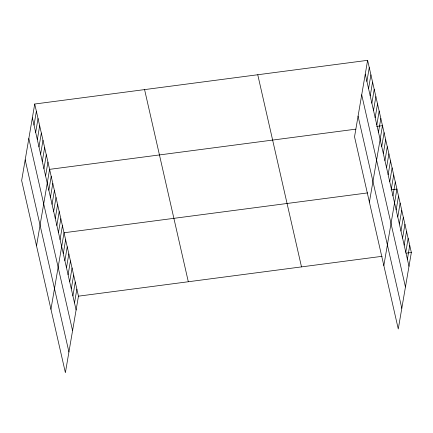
<?xml version="1.0" encoding="UTF-8"?>
<svg xmlns="http://www.w3.org/2000/svg" width="433" height="433" viewBox="0 0 433 433"><rect width="100%" height="100%" fill="white"/><g stroke="black" fill="none" stroke-linecap="round" stroke-linejoin="round"><path stroke-width="0.65" d="M34.727 104.023L21.65 180.529L65.388 372.672L78.465 296.167L34.727 104.023L367.612 60.328L411.35 252.471L398.273 328.977L354.535 136.833L367.612 60.328M34.018 125.094L36.377 111.281M35.674 132.352L38.034 118.539M37.325 139.61L39.684 125.803M38.975 146.868L41.335 133.061M40.626 154.126L42.991 140.319M42.282 161.39L44.642 147.577M43.933 168.648L46.293 154.835M45.584 175.906L47.944 162.094M36.524 245.857L49.6 169.352L355.834 129.153M48.842 190.211L51.202 176.399M50.445 197.253L52.804 183.446M52.047 204.3L54.412 190.488M53.654 211.347L56.014 197.535M55.256 218.389L57.616 204.582M56.858 225.436L59.218 211.623M58.466 232.483L60.826 218.67M60.068 239.525L62.428 225.717M50.953 309.265L64.03 232.759L367.666 192.901M63.278 253.619L65.637 239.806M64.88 260.661L67.239 246.853M66.482 267.708L68.842 253.895M68.084 274.755L70.449 260.942M69.691 281.796L72.051 267.989M71.293 288.843L73.653 275.031M72.896 295.891L75.261 282.078M74.503 302.932L76.863 289.125M366.903 81.399L369.262 67.586M368.553 88.657L370.919 74.844M370.21 95.915L372.569 82.102M371.86 103.173L374.22 89.36M373.511 110.431L375.871 96.619M375.167 117.689L377.527 103.877M376.818 124.948L379.178 111.14M378.469 132.206L380.829 118.398M369.403 202.162L382.485 125.657L376.634 126.425M381.727 146.511L384.087 132.698M383.329 153.558L385.689 139.745M384.932 160.6L387.291 146.792M386.539 167.647L388.899 153.834M388.141 174.694L390.501 160.881M389.743 181.736L392.103 167.928M391.345 188.783L393.711 174.97M392.953 195.83L395.313 182.017M383.838 265.57L396.915 189.064L391.064 189.833M396.157 209.918L398.522 196.106M397.765 216.965L400.124 203.153M399.367 224.013L401.727 210.2M400.969 231.054L403.329 217.247M402.576 238.101L404.936 224.289M404.178 245.148L406.538 231.336M405.781 252.19L408.14 238.383M407.388 259.237L409.748 245.424M78.465 296.167L382.101 256.309M406.149 253.153L411.35 252.471M365.252 74.135L408.99 266.284M361.712 94.827L405.45 286.971M358.069 116.141L401.808 308.285M257.759 74.747L301.498 266.89M144.579 89.604L188.317 281.748M32.367 117.836L76.105 309.979M28.832 138.522L72.571 330.671M25.184 159.842L68.923 351.986"/></g></svg>
